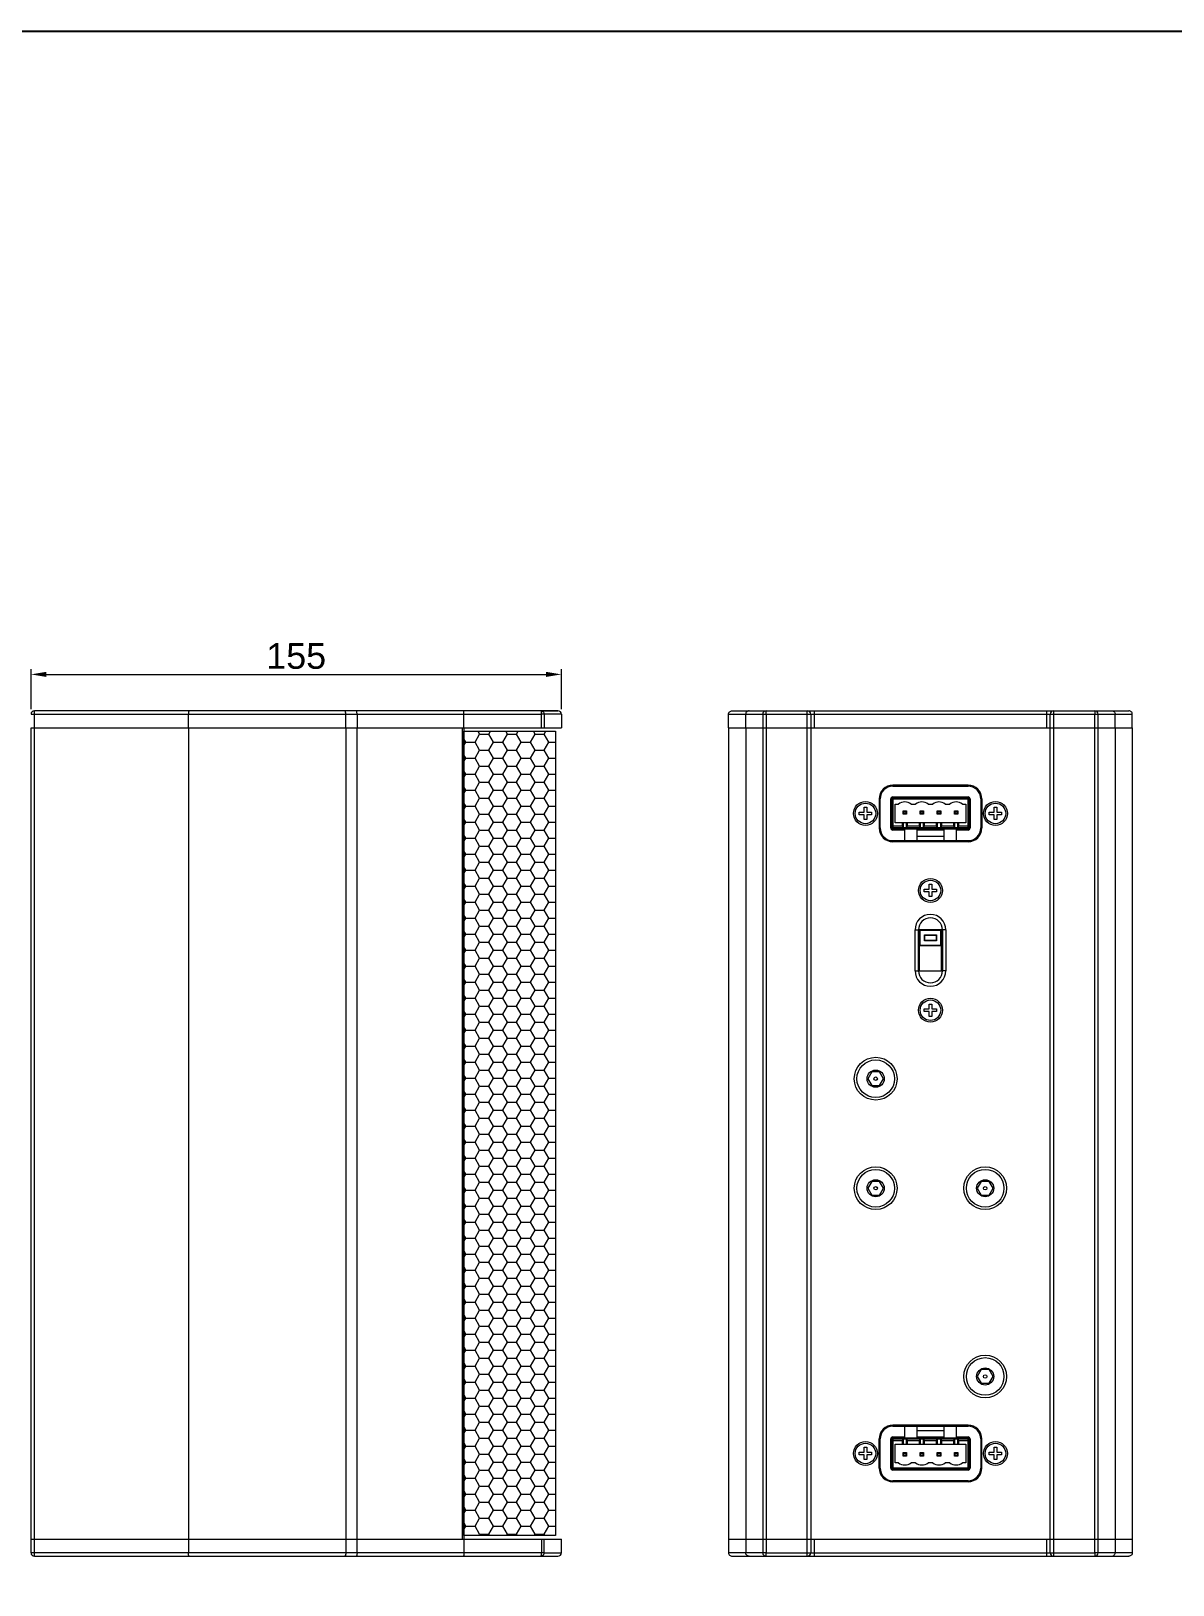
# Model space of a CAD drawing. Header units: millimetres. Extents: x 1177 to 2365, y 93 to 933.
# Drawn here: x 1448.2 to 1782, y 479.4 to 933.4 of the extents above; entities that cross this region are included whole.
import ezdxf

# ---------------------------------------------------------------- set-up
doc = ezdxf.new("R2010")
doc.units = ezdxf.units.MM
doc.header["$LTSCALE"] = 0.1
doc.layers.get('0').update_dxf_attribs({"lineweight": 13})
doc.layers.get('Defpoints').update_dxf_attribs({"lineweight": 9})
doc.layers.add('图框', color=7, linetype='Continuous')
doc.layers.add('标注', color=251, linetype='Continuous', lineweight=9)
doc.styles.get("Standard").update_dxf_attribs({"font": 'arial.ttf'})
doc.dimstyles.new('STANDARD 3', dxfattribs={"dimscale": 3, "dimtxt": 2.5, "dimasz": 1.5, "dimexe": 0.5, "dimexo": 0.5, "dimgap": 0.5, "dimtad": 1, "dimtoh": 1, "dimdec": 1, "dimzin": 9, "dimdsep": 46, "dimtxsty": 'Standard', "dimcen": 0, "dimclrd": 256, "dimclre": 256, "dimclrt": 256, "dimadec": 0, "dimazin": 0, "dimtp": 0.01, "dimtm": 0.01, "dimtfac": 1, "dimtdec": 1, "dimtofl": 0, "dimtmove": 0, "dimatfit": 3, "dimfxl": 1, "dimtolj": 1, "dimtzin": 4, "dimlwd": -1, "dimlwe": -1, "dimarcsym": 0})

# ---------------------------------------------------------------- blocks, each defined once
blk = doc.blocks.new('A4-H')
at = {"layer": '图框'}
blk.add_lwpolyline([(0, 210.02), (297, 210.02), (297, 0), (0, 0)], close=True, dxfattribs=at)
blk = doc.blocks.new('*D5')
at = {"layer": 'Defpoints', "color": 0, "transparency": 16777216}
for p in [(1603.24, 745.42), (1448.24, 733.79), (1603.24, 733.79)]:
    blk.add_point(p, dxfattribs=at)
at = {"layer": '标注', "transparency": 16777216}
for p, q in [((1448.24, 735.29), (1448.24, 746.92)), ((1452.74, 745.42), (1598.74, 745.42)), ((1603.24, 735.29), (1603.24, 746.92))]:
    blk.add_line(p, q, dxfattribs=at)
for points in [[(1452.74, 746.17), (1452.74, 744.67), (1448.24, 745.42)], [(1598.74, 746.17), (1598.74, 744.67), (1603.24, 745.42)]]:
    blk.add_solid(points, dxfattribs=at)
at = {"layer": '标注', "transparency": 16777216, "insert": (1525.74, 750.75), "char_height": 7.5, "attachment_point": 5}
blk.add_mtext('\\A1;155', dxfattribs=at)

msp = doc.modelspace()

# ---------------------------------------------------------------- hatches: boundary and pattern name
at = {"layer": '标注'}
h = msp.add_hatch(dxfattribs=at)
h.set_pattern_fill('HONEY', color=256, scale=0.85)
h.set_pattern_definition([(0, (1073.3418, 211.4528), (4.048125, 2.337186), [2.69875, -5.3975]), (120, (1073.3418, 211.4528), (-4.048125, 2.337186), [2.69875, -5.3975]), (60, (1073.3418, 211.4528), (9e-09, 4.674372), [-5.3975, 2.69875])])
h.paths.add_polyline_path([(1601.49, 728.79), (1601.49, 493.79), (1574.74, 493.79), (1574.74, 728.79)])

# ---------------------------------------------------------------- linework, layer by layer
for p, q in [((1448.24, 733.79), (1449.2, 733.79)), ((1449.2, 729.79), (1449.2, 733.79)), ((1449.2, 733.79), (1597.39, 733.79)), ((1602.24, 734.79), (1449.24, 734.79)), ((1494.24, 729.79), (1494.24, 733.79)), ((1540.24, 729.79), (1540.24, 733.79)), ((1543.52, 733.79), (1543.52, 729.79)), ((1574.74, 729.79), (1574.74, 733.79)), ((1597.2, 734.79), (1602.18, 734.79)), ((1597.39, 729.79), (1597.39, 733.79)), ((1598.18, 733.79), (1597.39, 733.79)), ((1598.18, 733.79), (1598.18, 729.79)), ((1603.24, 733.79), (1598.18, 733.79)), ((1603.24, 733.79), (1603.24, 729.79)), ((1652.12, 729.79), (1652.12, 733.79)), ((1652.12, 733.79), (1662.09, 733.79)), ((1653.14, 734.79), (1769.1, 734.79)), ((1657.12, 729.79), (1657.12, 733.79)), ((1662.09, 733.79), (1662.09, 492.79)), ((1662.09, 733.79), (1663.09, 733.79)), ((1663.09, 733.79), (1663.09, 734.79)), ((1663.09, 733.79), (1663.09, 492.79)), ((1663.09, 733.79), (1759.16, 733.79)), ((1675.12, 488.79), (1675.12, 734.79)), ((1676.12, 733.79), (1676.12, 488.79)), ((1677.12, 734.79), (1677.12, 733.79)), ((1677.12, 733.79), (1677.12, 729.79)), ((1745.12, 733.79), (1745.12, 734.79)), ((1745.12, 729.79), (1745.12, 733.79)), ((1746.12, 488.79), (1746.12, 733.79)), ((1747.12, 734.79), (1747.12, 733.79)), ((1747.12, 733.79), (1747.12, 487.79)), ((1759.16, 734.79), (1759.16, 733.79)), ((1759.16, 729.79), (1759.16, 733.79)), ((1759.16, 733.79), (1760.16, 733.79)), ((1760.16, 729.79), (1760.16, 733.79)), ((1760.16, 733.79), (1770.12, 733.79)), ((1765.12, 729.79), (1765.12, 733.79)), ((1770.12, 729.79), (1770.12, 733.79)), ((1448.24, 492.79), (1448.24, 729.79)), ((1448.24, 729.79), (1603.24, 729.79)), ((1449.2, 492.79), (1449.2, 729.79)), ((1494.24, 729.79), (1494.24, 492.79)), ((1540.24, 729.79), (1540.24, 492.79)), ((1543.52, 492.79), (1543.52, 729.79)), ((1574.29, 729.79), (1574.29, 492.79)), ((1574.74, 729.79), (1574.74, 492.79)), ((1652.12, 729.79), (1652.12, 492.79)), ((1652.12, 729.79), (1770.12, 729.79)), ((1657.12, 729.79), (1657.12, 492.79)), ((1759.16, 488.79), (1759.16, 729.79)), ((1760.16, 488.79), (1760.16, 729.79)), ((1765.12, 729.79), (1765.12, 492.79)), ((1770.12, 729.79), (1770.12, 492.79)), ((1722.12, 713.04), (1700.12, 713.04)), ((1700.32, 713.04), (1700.32, 712.74)), ((1703.21, 713.04), (1703.21, 712.74)), ((1719.04, 713.04), (1719.04, 712.74)), ((1721.92, 713.04), (1721.92, 712.74)), ((1696.12, 709.04), (1696.12, 700.54)), ((1696.42, 700.54), (1696.42, 709.04)), ((1699.52, 700.54), (1699.52, 709.04)), ((1699.82, 709.04), (1699.52, 709.04)), ((1699.82, 700.54), (1699.82, 709.04)), ((1700.12, 712.74), (1722.12, 712.74)), ((1700.12, 709.64), (1700.12, 709.34)), ((1700.12, 709.64), (1722.12, 709.64)), ((1700.12, 709.34), (1722.12, 709.34)), ((1700.12, 709.04), (1700.12, 700.54)), ((1700.12, 709.04), (1722.12, 709.04)), ((1722.12, 709.34), (1722.12, 709.64)), ((1722.12, 700.54), (1722.12, 709.04)), ((1722.42, 709.04), (1722.42, 700.54)), ((1722.72, 709.04), (1722.42, 709.04)), ((1722.72, 709.04), (1722.72, 700.54)), ((1725.82, 709.04), (1725.82, 700.54)), ((1726.12, 709.04), (1726.12, 700.54)), ((1690.32, 704.39), (1690.32, 705.19)), ((1690.32, 705.19), (1691.72, 705.19)), ((1691.72, 704.39), (1690.32, 704.39)), ((1691.72, 705.19), (1691.72, 706.59)), ((1691.72, 706.59), (1692.52, 706.59)), ((1691.72, 702.99), (1691.72, 704.39)), ((1692.52, 706.59), (1692.52, 705.19)), ((1692.52, 705.19), (1693.92, 705.19)), ((1692.52, 704.39), (1692.52, 702.99)), ((1693.92, 704.39), (1692.52, 704.39)), ((1693.92, 705.19), (1693.92, 704.39)), ((1700.82, 702.04), (1700.82, 707.54)), ((1700.82, 707.54), (1701.79, 707.54)), ((1703.12, 704.54), (1703.12, 705.54)), ((1703.32, 705.34), (1703.12, 705.54)), ((1703.12, 705.54), (1704.12, 705.54)), ((1703.32, 704.74), (1703.12, 704.54)), ((1704.12, 704.54), (1703.12, 704.54)), ((1703.32, 704.74), (1703.32, 705.34)), ((1703.32, 705.34), (1703.92, 705.34)), ((1703.92, 704.74), (1703.32, 704.74)), ((1703.92, 705.34), (1704.12, 705.54)), ((1703.92, 705.34), (1703.92, 704.74)), ((1703.92, 704.74), (1704.12, 704.54)), ((1704.12, 705.54), (1704.12, 704.54)), ((1705.46, 707.54), (1706.79, 707.54)), ((1708.12, 704.54), (1708.12, 705.54)), ((1708.32, 705.34), (1708.12, 705.54)), ((1708.12, 705.54), (1709.12, 705.54)), ((1708.32, 704.74), (1708.12, 704.54)), ((1709.12, 704.54), (1708.12, 704.54)), ((1708.32, 704.74), (1708.32, 705.34)), ((1708.32, 705.34), (1708.92, 705.34)), ((1708.92, 704.74), (1708.32, 704.74)), ((1708.92, 705.34), (1709.12, 705.54)), ((1708.92, 705.34), (1708.92, 704.74)), ((1708.92, 704.74), (1709.12, 704.54)), ((1709.12, 705.54), (1709.12, 704.54)), ((1710.46, 707.54), (1711.79, 707.54)), ((1713.12, 704.54), (1713.12, 705.54)), ((1713.32, 705.34), (1713.12, 705.54)), ((1713.12, 705.54), (1714.12, 705.54)), ((1713.32, 704.74), (1713.12, 704.54)), ((1714.12, 704.54), (1713.12, 704.54)), ((1713.32, 704.74), (1713.32, 705.34)), ((1713.32, 705.34), (1713.92, 705.34)), ((1713.92, 704.74), (1713.32, 704.74)), ((1713.92, 705.34), (1714.12, 705.54)), ((1713.92, 705.34), (1713.92, 704.74)), ((1713.92, 704.74), (1714.12, 704.54)), ((1714.12, 705.54), (1714.12, 704.54)), ((1715.46, 707.54), (1716.79, 707.54)), ((1718.12, 704.54), (1718.12, 705.54)), ((1718.32, 705.34), (1718.12, 705.54)), ((1718.12, 705.54), (1719.12, 705.54)), ((1718.32, 704.74), (1718.12, 704.54)), ((1719.12, 704.54), (1718.12, 704.54)), ((1718.32, 704.74), (1718.32, 705.34)), ((1718.32, 705.34), (1718.92, 705.34)), ((1718.92, 704.74), (1718.32, 704.74)), ((1718.92, 705.34), (1719.12, 705.54)), ((1718.92, 705.34), (1718.92, 704.74)), ((1718.92, 704.74), (1719.12, 704.54)), ((1719.12, 705.54), (1719.12, 704.54)), ((1720.46, 707.54), (1721.42, 707.54)), ((1721.42, 707.54), (1721.42, 702.04)), ((1728.32, 704.39), (1728.32, 705.19)), ((1728.32, 705.19), (1729.72, 705.19)), ((1729.72, 704.39), (1728.32, 704.39)), ((1729.72, 705.19), (1729.72, 706.59)), ((1729.72, 706.59), (1730.52, 706.59)), ((1729.72, 702.99), (1729.72, 704.39)), ((1730.52, 706.59), (1730.52, 705.19)), ((1730.52, 705.19), (1731.92, 705.19)), ((1730.52, 704.39), (1730.52, 702.99)), ((1731.92, 704.39), (1730.52, 704.39)), ((1731.92, 705.19), (1731.92, 704.39)), ((1692.52, 702.99), (1691.72, 702.99)), ((1699.52, 700.54), (1699.82, 700.54)), ((1702.82, 701.04), (1700.12, 701.04)), ((1722.12, 700.54), (1700.12, 700.54)), ((1700.12, 700.24), (1700.12, 699.94)), ((1722.12, 700.24), (1700.12, 700.24)), ((1703.62, 699.94), (1700.12, 699.94)), ((1721.42, 702.04), (1700.82, 702.04)), ((1702.82, 702.04), (1702.82, 701.04)), ((1702.82, 701.04), (1703.12, 700.54)), ((1703.12, 702.04), (1703.12, 700.54)), ((1703.62, 696.84), (1703.62, 700.24)), ((1704.12, 700.54), (1704.12, 702.04)), ((1704.12, 700.54), (1704.42, 701.04)), ((1704.42, 701.04), (1704.42, 702.04)), ((1707.82, 701.04), (1704.42, 701.04)), ((1707.12, 700.24), (1707.12, 696.84)), ((1715.12, 699.94), (1707.12, 699.94)), ((1707.82, 702.04), (1707.82, 701.04)), ((1707.82, 701.04), (1708.12, 700.54)), ((1708.12, 702.04), (1708.12, 700.54)), ((1709.12, 700.54), (1709.12, 702.04)), ((1709.12, 700.54), (1709.42, 701.04)), ((1709.42, 701.04), (1709.42, 702.04)), ((1712.82, 701.04), (1709.42, 701.04)), ((1712.82, 702.04), (1712.82, 701.04)), ((1712.82, 701.04), (1713.12, 700.54)), ((1713.12, 702.04), (1713.12, 700.54)), ((1714.12, 700.54), (1714.12, 702.04)), ((1714.12, 700.54), (1714.42, 701.04)), ((1714.42, 701.04), (1714.42, 702.04)), ((1717.82, 701.04), (1714.42, 701.04)), ((1715.12, 696.84), (1715.12, 700.24)), ((1717.82, 702.04), (1717.82, 701.04)), ((1717.82, 701.04), (1718.12, 700.54)), ((1718.12, 702.04), (1718.12, 700.54)), ((1718.62, 700.24), (1718.62, 696.84)), ((1722.12, 699.94), (1718.62, 699.94)), ((1719.12, 700.54), (1719.12, 702.04)), ((1719.12, 700.54), (1719.42, 701.04)), ((1719.42, 701.04), (1719.42, 702.04)), ((1722.12, 701.04), (1719.42, 701.04)), ((1722.12, 699.94), (1722.12, 700.24)), ((1722.42, 700.54), (1722.72, 700.54)), ((1730.52, 702.99), (1729.72, 702.99)), ((1700.12, 696.84), (1722.12, 696.84)), ((1722.12, 696.54), (1700.12, 696.54)), ((1700.32, 696.54), (1700.32, 696.84)), ((1703.21, 696.54), (1703.21, 696.84)), ((1707.12, 698.14), (1715.12, 698.14)), ((1719.04, 696.54), (1719.04, 696.84)), ((1721.92, 696.54), (1721.92, 696.84)), ((1709.32, 681.89), (1709.32, 682.69)), ((1709.32, 682.69), (1710.72, 682.69)), ((1710.72, 681.89), (1709.32, 681.89)), ((1710.72, 682.69), (1710.72, 684.09)), ((1710.72, 684.09), (1711.52, 684.09)), ((1710.72, 680.49), (1710.72, 681.89)), ((1711.52, 684.09), (1711.52, 682.69)), ((1711.52, 682.69), (1712.92, 682.69)), ((1711.52, 681.89), (1711.52, 680.49)), ((1712.92, 681.89), (1711.52, 681.89)), ((1712.92, 682.69), (1712.92, 681.89)), ((1711.52, 680.49), (1710.72, 680.49)), ((1706.62, 658.79), (1706.62, 670.79)), ((1706.62, 670.79), (1707.62, 670.79)), ((1707.62, 658.79), (1707.62, 670.79)), ((1707.87, 670.79), (1707.87, 658.79)), ((1714.37, 670.79), (1707.87, 670.79)), ((1707.97, 670.49), (1707.97, 666.39)), ((1708.07, 670.49), (1707.97, 670.49)), ((1708.07, 670.49), (1708.07, 666.39)), ((1708.17, 670.59), (1708.17, 670.69)), ((1714.07, 670.69), (1708.17, 670.69)), ((1714.07, 670.59), (1708.17, 670.59)), ((1709.37, 667.59), (1709.37, 669.29)), ((1709.37, 669.29), (1712.87, 669.29)), ((1709.47, 669.19), (1709.37, 669.29)), ((1709.47, 667.69), (1709.37, 667.59)), ((1712.87, 667.59), (1709.37, 667.59)), ((1709.47, 667.69), (1709.47, 669.19)), ((1709.47, 669.19), (1712.77, 669.19)), ((1712.77, 667.69), (1709.47, 667.69)), ((1712.77, 669.19), (1712.87, 669.29)), ((1712.77, 669.19), (1712.77, 667.69)), ((1712.77, 667.69), (1712.87, 667.59)), ((1712.87, 669.29), (1712.87, 667.59)), ((1714.07, 670.59), (1714.07, 670.69)), ((1714.17, 666.39), (1714.17, 670.49)), ((1714.17, 670.49), (1714.27, 670.49)), ((1714.27, 666.39), (1714.27, 670.49)), ((1714.37, 658.79), (1714.37, 670.79)), ((1714.62, 670.79), (1714.62, 658.79)), ((1715.62, 670.79), (1714.62, 670.79)), ((1715.62, 670.79), (1715.62, 658.79)), ((1708.07, 666.39), (1707.97, 666.39)), ((1708.17, 666.29), (1708.17, 666.19)), ((1708.17, 666.29), (1714.07, 666.29)), ((1708.17, 666.19), (1714.07, 666.19)), ((1714.07, 666.29), (1714.07, 666.19)), ((1714.17, 666.39), (1714.27, 666.39)), ((1706.62, 658.79), (1707.62, 658.79)), ((1707.87, 658.79), (1714.37, 658.79)), ((1715.62, 658.79), (1714.62, 658.79)), ((1709.32, 646.89), (1709.32, 647.69)), ((1709.32, 647.69), (1710.72, 647.69)), ((1710.72, 646.89), (1709.32, 646.89)), ((1710.72, 647.69), (1710.72, 649.09)), ((1710.72, 649.09), (1711.52, 649.09)), ((1710.72, 645.49), (1710.72, 646.89)), ((1711.52, 645.49), (1710.72, 645.49)), ((1711.52, 649.09), (1711.52, 647.69)), ((1711.52, 647.69), (1712.92, 647.69)), ((1711.52, 646.89), (1711.52, 645.49)), ((1712.92, 646.89), (1711.52, 646.89)), ((1712.92, 647.69), (1712.92, 646.89)), ((1693.97, 629.29), (1692.81, 627.29)), ((1692.81, 627.29), (1693.97, 625.29)), ((1696.28, 629.29), (1693.97, 629.29)), ((1697.43, 627.29), (1696.28, 629.29)), ((1696.28, 625.29), (1697.43, 627.29)), ((1693.97, 625.29), (1696.28, 625.29)), ((1693.97, 597.29), (1692.81, 595.29)), ((1692.81, 595.29), (1693.97, 593.29)), ((1696.28, 597.29), (1693.97, 597.29)), ((1697.43, 595.29), (1696.28, 597.29)), ((1696.28, 593.29), (1697.43, 595.29)), ((1725.97, 597.29), (1724.81, 595.29)), ((1724.81, 595.29), (1725.97, 593.29)), ((1728.28, 597.29), (1725.97, 597.29)), ((1729.43, 595.29), (1728.28, 597.29)), ((1728.28, 593.29), (1729.43, 595.29)), ((1693.97, 593.29), (1696.28, 593.29)), ((1725.97, 593.29), (1728.28, 593.29)), ((1725.97, 542.29), (1724.81, 540.29)), ((1724.81, 540.29), (1725.97, 538.29)), ((1728.28, 542.29), (1725.97, 542.29)), ((1729.43, 540.29), (1728.28, 542.29)), ((1728.28, 538.29), (1729.43, 540.29)), ((1725.97, 538.29), (1728.28, 538.29)), ((1722.12, 526.04), (1700.12, 526.04)), ((1700.12, 525.74), (1722.12, 525.74)), ((1700.12, 522.64), (1703.62, 522.64)), ((1700.12, 522.64), (1700.12, 522.34)), ((1700.12, 522.34), (1722.12, 522.34)), ((1700.32, 526.04), (1700.32, 525.74)), ((1703.21, 526.04), (1703.21, 525.74)), ((1703.62, 522.34), (1703.62, 525.74)), ((1707.12, 525.74), (1707.12, 522.34)), ((1715.12, 524.44), (1707.12, 524.44)), ((1707.12, 522.64), (1715.12, 522.64)), ((1715.12, 522.34), (1715.12, 525.74)), ((1718.62, 525.74), (1718.62, 522.34)), ((1718.62, 522.64), (1722.12, 522.64)), ((1719.04, 526.04), (1719.04, 525.74)), ((1721.92, 526.04), (1721.92, 525.74)), ((1722.12, 522.34), (1722.12, 522.64)), ((1690.32, 518.19), (1691.72, 518.19)), ((1690.32, 517.39), (1690.32, 518.19)), ((1691.72, 519.59), (1692.52, 519.59)), ((1691.72, 518.19), (1691.72, 519.59)), ((1692.52, 519.59), (1692.52, 518.19)), ((1692.52, 518.19), (1693.92, 518.19)), ((1693.92, 518.19), (1693.92, 517.39)), ((1696.12, 513.54), (1696.12, 522.04)), ((1696.42, 513.54), (1696.42, 522.04)), ((1699.82, 522.04), (1699.52, 522.04)), ((1699.52, 513.54), (1699.52, 522.04)), ((1699.82, 513.54), (1699.82, 522.04)), ((1700.12, 522.04), (1722.12, 522.04)), ((1700.12, 522.04), (1700.12, 521.54)), ((1700.12, 521.54), (1702.82, 521.54)), ((1700.12, 521.54), (1700.12, 513.54)), ((1700.82, 520.54), (1721.42, 520.54)), ((1700.82, 515.04), (1700.82, 520.54)), ((1703.12, 522.04), (1702.82, 521.54)), ((1702.82, 521.54), (1702.82, 520.54)), ((1703.12, 522.04), (1703.12, 520.54)), ((1703.12, 518.04), (1704.12, 518.04)), ((1703.32, 517.84), (1703.12, 518.04)), ((1703.12, 517.04), (1703.12, 518.04)), ((1703.32, 517.84), (1703.92, 517.84)), ((1703.32, 517.24), (1703.32, 517.84)), ((1703.92, 517.84), (1704.12, 518.04)), ((1703.92, 517.84), (1703.92, 517.24)), ((1704.42, 521.54), (1704.12, 522.04)), ((1704.12, 520.54), (1704.12, 522.04)), ((1704.12, 518.04), (1704.12, 517.04)), ((1704.42, 521.54), (1707.82, 521.54)), ((1704.42, 520.54), (1704.42, 521.54)), ((1708.12, 522.04), (1707.82, 521.54)), ((1707.82, 521.54), (1707.82, 520.54)), ((1708.12, 522.04), (1708.12, 520.54)), ((1708.12, 518.04), (1709.12, 518.04)), ((1708.32, 517.84), (1708.12, 518.04)), ((1708.12, 517.04), (1708.12, 518.04)), ((1708.32, 517.84), (1708.92, 517.84)), ((1708.32, 517.24), (1708.32, 517.84)), ((1708.92, 517.84), (1709.12, 518.04)), ((1708.92, 517.84), (1708.92, 517.24)), ((1709.42, 521.54), (1709.12, 522.04)), ((1709.12, 520.54), (1709.12, 522.04)), ((1709.12, 518.04), (1709.12, 517.04)), ((1709.42, 521.54), (1712.82, 521.54)), ((1709.42, 520.54), (1709.42, 521.54)), ((1713.12, 522.04), (1712.82, 521.54)), ((1712.82, 521.54), (1712.82, 520.54)), ((1713.12, 522.04), (1713.12, 520.54)), ((1713.12, 518.04), (1714.12, 518.04)), ((1713.32, 517.84), (1713.12, 518.04)), ((1713.12, 517.04), (1713.12, 518.04)), ((1713.32, 517.84), (1713.92, 517.84)), ((1713.32, 517.24), (1713.32, 517.84)), ((1713.92, 517.84), (1714.12, 518.04)), ((1713.92, 517.84), (1713.92, 517.24)), ((1714.42, 521.54), (1714.12, 522.04)), ((1714.12, 520.54), (1714.12, 522.04)), ((1714.12, 518.04), (1714.12, 517.04)), ((1714.42, 521.54), (1717.82, 521.54)), ((1714.42, 520.54), (1714.42, 521.54)), ((1718.12, 522.04), (1717.82, 521.54)), ((1717.82, 521.54), (1717.82, 520.54)), ((1718.12, 522.04), (1718.12, 520.54)), ((1718.12, 518.04), (1719.12, 518.04)), ((1718.32, 517.84), (1718.12, 518.04)), ((1718.12, 517.04), (1718.12, 518.04)), ((1718.32, 517.84), (1718.92, 517.84)), ((1718.32, 517.24), (1718.32, 517.84)), ((1718.92, 517.84), (1719.12, 518.04)), ((1718.92, 517.84), (1718.92, 517.24)), ((1719.42, 521.54), (1719.12, 522.04)), ((1719.12, 520.54), (1719.12, 522.04)), ((1719.12, 518.04), (1719.12, 517.04)), ((1719.42, 521.54), (1722.12, 521.54)), ((1719.42, 520.54), (1719.42, 521.54)), ((1721.42, 520.54), (1721.42, 515.04)), ((1722.12, 521.54), (1722.12, 522.04)), ((1722.12, 513.54), (1722.12, 521.54)), ((1722.72, 522.04), (1722.42, 522.04)), ((1722.42, 522.04), (1722.42, 513.54)), ((1722.72, 522.04), (1722.72, 513.54)), ((1725.82, 522.04), (1725.82, 513.54)), ((1726.12, 513.54), (1726.12, 522.04)), ((1728.32, 518.19), (1729.72, 518.19)), ((1728.32, 517.39), (1728.32, 518.19)), ((1729.72, 519.59), (1730.52, 519.59)), ((1729.72, 518.19), (1729.72, 519.59)), ((1730.52, 519.59), (1730.52, 518.19)), ((1730.52, 518.19), (1731.92, 518.19)), ((1731.92, 518.19), (1731.92, 517.39)), ((1691.72, 517.39), (1690.32, 517.39)), ((1691.72, 515.99), (1691.72, 517.39)), ((1692.52, 515.99), (1691.72, 515.99)), ((1693.92, 517.39), (1692.52, 517.39)), ((1692.52, 517.39), (1692.52, 515.99)), ((1699.52, 513.54), (1699.82, 513.54)), ((1722.12, 513.54), (1700.12, 513.54)), ((1722.12, 513.24), (1700.12, 513.24)), ((1700.12, 513.24), (1700.12, 512.94)), ((1701.79, 515.04), (1700.82, 515.04)), ((1703.32, 517.24), (1703.12, 517.04)), ((1704.12, 517.04), (1703.12, 517.04)), ((1703.92, 517.24), (1703.32, 517.24)), ((1703.92, 517.24), (1704.12, 517.04)), ((1706.79, 515.04), (1705.46, 515.04)), ((1708.32, 517.24), (1708.12, 517.04)), ((1709.12, 517.04), (1708.12, 517.04)), ((1708.92, 517.24), (1708.32, 517.24)), ((1708.92, 517.24), (1709.12, 517.04)), ((1711.79, 515.04), (1710.46, 515.04)), ((1713.32, 517.24), (1713.12, 517.04)), ((1714.12, 517.04), (1713.12, 517.04)), ((1713.92, 517.24), (1713.32, 517.24)), ((1713.92, 517.24), (1714.12, 517.04)), ((1716.79, 515.04), (1715.46, 515.04)), ((1718.32, 517.24), (1718.12, 517.04)), ((1719.12, 517.04), (1718.12, 517.04)), ((1718.92, 517.24), (1718.32, 517.24)), ((1718.92, 517.24), (1719.12, 517.04)), ((1721.42, 515.04), (1720.46, 515.04)), ((1722.12, 512.94), (1722.12, 513.24)), ((1722.42, 513.54), (1722.72, 513.54)), ((1729.72, 517.39), (1728.32, 517.39)), ((1729.72, 515.99), (1729.72, 517.39)), ((1730.52, 515.99), (1729.72, 515.99)), ((1731.92, 517.39), (1730.52, 517.39)), ((1730.52, 517.39), (1730.52, 515.99)), ((1722.12, 512.94), (1700.12, 512.94)), ((1722.12, 509.84), (1700.12, 509.84)), ((1722.12, 509.54), (1700.12, 509.54)), ((1700.32, 509.54), (1700.32, 509.84)), ((1703.21, 509.54), (1703.21, 509.84)), ((1719.04, 509.54), (1719.04, 509.84)), ((1721.92, 509.54), (1721.92, 509.84)), ((1448.24, 492.79), (1603.24, 492.79)), ((1448.24, 488.79), (1448.24, 492.79)), ((1449.2, 488.79), (1449.2, 492.79)), ((1494.24, 492.79), (1494.24, 488.79)), ((1540.24, 492.79), (1540.24, 488.79)), ((1543.52, 488.79), (1543.52, 492.79)), ((1574.74, 493.79), (1574.74, 493.79)), ((1574.74, 492.79), (1574.74, 488.79)), ((1597.39, 492.79), (1597.39, 488.79)), ((1598.18, 488.79), (1598.18, 492.79)), ((1603.24, 488.79), (1603.24, 492.79)), ((1652.12, 492.79), (1770.12, 492.79)), ((1652.12, 492.79), (1652.12, 488.79)), ((1657.12, 492.79), (1657.12, 488.79)), ((1662.09, 492.79), (1662.09, 488.79)), ((1663.09, 492.79), (1663.09, 488.79)), ((1677.12, 492.79), (1677.12, 488.79)), ((1745.12, 488.79), (1745.12, 492.79)), ((1765.12, 492.79), (1765.12, 488.79)), ((1770.12, 492.79), (1770.12, 488.79)), ((1449.2, 488.79), (1448.24, 488.79)), ((1598.18, 488.79), (1449.2, 488.79)), ((1449.24, 487.79), (1602.24, 487.79)), ((1598.18, 488.79), (1603.24, 488.79)), ((1662.09, 488.79), (1652.12, 488.79)), ((1653.14, 487.79), (1769.1, 487.79)), ((1663.09, 488.79), (1662.09, 488.79)), ((1663.09, 488.79), (1745.12, 488.79)), ((1663.09, 487.79), (1663.09, 488.79)), ((1675.12, 487.79), (1675.12, 488.79)), ((1677.12, 488.79), (1677.12, 487.79)), ((1745.12, 488.79), (1759.16, 488.79)), ((1745.12, 487.79), (1745.12, 488.79)), ((1760.16, 488.79), (1759.16, 488.79)), ((1759.16, 488.79), (1759.16, 487.79)), ((1770.12, 488.79), (1760.16, 488.79))]:
    msp.add_line(p, q)
for centre, radius in [((1692.12, 704.79), 3.5), ((1730.12, 704.79), 3.5), ((1692.12, 704.79), 3), ((1730.12, 704.79), 3), ((1711.12, 682.29), 3.5), ((1711.12, 682.29), 3), ((1711.12, 647.29), 3.5), ((1711.12, 647.29), 3), ((1695.12, 627.29), 6.25), ((1695.12, 627.29), 5.5), ((1695.12, 627.29), 2.5), ((1695.12, 627.29), 0.5), ((1695.12, 595.29), 6.25), ((1695.12, 595.29), 5.5), ((1727.12, 595.29), 6.25), ((1727.12, 595.29), 5.5), ((1695.12, 595.29), 2.5), ((1695.12, 595.29), 0.5), ((1727.12, 595.29), 2.5), ((1727.12, 595.29), 0.5), ((1727.12, 540.29), 6.25), ((1727.12, 540.29), 5.5), ((1727.12, 540.29), 2.5), ((1727.12, 540.29), 0.5), ((1692.12, 517.79), 3.5), ((1692.12, 517.79), 3), ((1730.12, 517.79), 3.5), ((1730.12, 517.79), 3)]:
    msp.add_circle(centre, radius)
for centre, radius, start, end in [((1449.24, 733.79), 1, 90, 180), ((1602.24, 733.79), 1, 0, 90.0288), ((1663.09, 733.79), 1, 90.0232, 180.0216), ((1675.12, 733.79), 1, 0, 90), ((1747.12, 733.79), 1, 90, 180), ((1759.16, 733.79), 1, 359.9784, 89.9767), ((1700.12, 709.04), 4, 90, 180), ((1722.12, 709.04), 4, 0, 90), ((1700.12, 709.04), 3.7, 90, 180), ((1700.12, 709.04), 0.6, 90, 180), ((1700.12, 709.04), 0.3, 90, 180), ((1722.12, 709.04), 3.7, 0, 90), ((1722.12, 709.04), 0.6, 0, 90), ((1722.12, 709.04), 0.3, 0, 90), ((1703.62, 705.04), 3.1, 53.7507, 126.2493), ((1708.62, 705.04), 3.1, 53.7507, 126.2493), ((1713.62, 705.04), 3.1, 53.7507, 126.2493), ((1718.62, 705.04), 3.1, 53.7507, 126.2493), ((1700.12, 700.54), 4, 180, 270), ((1700.12, 700.54), 3.7, 180, 270), ((1700.12, 700.54), 0.6, 180, 270), ((1700.12, 700.54), 0.3, 180, 270), ((1722.12, 700.54), 4, 270, 0), ((1722.12, 700.54), 3.7, 270, 0), ((1722.12, 700.54), 0.6, 270, 360), ((1722.12, 700.54), 0.3, 270, 0), ((1711.12, 670.79), 4.5, 0, 180), ((1711.12, 670.79), 3.5, 0, 180), ((1708.17, 670.49), 0.2, 90, 180), ((1708.17, 670.49), 0.1, 90, 180), ((1714.07, 670.49), 0.2, 0, 90), ((1714.07, 670.49), 0.1, 0, 90), ((1708.17, 666.39), 0.2, 180, 270), ((1708.17, 666.39), 0.1, 180, 270), ((1714.07, 666.39), 0.2, 270, 0), ((1714.07, 666.39), 0.1, 270, 0), ((1711.12, 658.79), 4.5, 180, 0), ((1711.12, 658.79), 3.5, 180, 0), ((1700.12, 522.04), 4, 90, 180), ((1700.12, 522.04), 3.7, 90, 180), ((1700.12, 522.04), 0.6, 90, 180), ((1700.12, 522.04), 0.3, 90, 180), ((1722.12, 522.04), 4, 0, 90), ((1722.12, 522.04), 3.7, 0, 90), ((1722.12, 522.04), 0.6, 0, 90), ((1722.12, 522.04), 0.3, 0, 90), ((1700.12, 513.54), 4, 180, 270), ((1700.12, 513.54), 3.7, 180, 270), ((1700.12, 513.54), 0.6, 180, 270), ((1700.12, 513.54), 0.3, 180, 270), ((1703.62, 517.54), 3.1, 233.7507, 306.2493), ((1708.62, 517.54), 3.1, 233.7507, 306.2493), ((1713.62, 517.54), 3.1, 233.7507, 306.2493), ((1718.62, 517.54), 3.1, 233.7507, 306.2493), ((1722.12, 513.54), 4, 270, 360), ((1722.12, 513.54), 3.7, 270, 0), ((1722.12, 513.54), 0.6, 270, 0), ((1722.12, 513.54), 0.3, 270, 0), ((1449.24, 488.79), 1, 180, 270), ((1449.24, 488.79), 1, 180, 270), ((1602.24, 488.79), 1, 269.9712, 0), ((1663.09, 488.79), 1, 179.9784, 269.9767), ((1675.12, 488.79), 1, 270, 0), ((1747.12, 488.79), 1, 180, 270), ((1759.16, 488.79), 1, 270.0232, 0.0216)]:
    msp.add_arc(centre, radius, start, end)
for points, knots in [([(1449.2, 733.79), (1449.2, 733.85), (1449.2, 733.97), (1449.21, 734.15), (1449.21, 734.33), (1449.21, 734.48), (1449.22, 734.6), (1449.22, 734.67), (1449.23, 734.71), (1449.23, 734.74), (1449.23, 734.77), (1449.24, 734.78), (1449.24, 734.79), (1449.24, 734.79)], [0, 0, 0, 0, 0.181674, 0.36717, 0.545807, 0.705429, 0.83481, 0.886195, 0.927923, 0.959609, 0.981665, 0.994759, 1, 1, 1, 1]), ([(1494.42, 734.79), (1494.41, 734.79), (1494.37, 734.76), (1494.34, 734.7), (1494.31, 734.61), (1494.29, 734.49), (1494.27, 734.34), (1494.25, 734.1), (1494.24, 733.91), (1494.24, 733.79)], [0, 0, 0, 0, 0.038106, 0.101565, 0.195298, 0.317576, 0.464782, 0.631846, 1, 1, 1, 1]), ([(1540.24, 733.79), (1540.24, 733.92), (1540.23, 734.11), (1540.18, 734.35), (1540.13, 734.5), (1540.08, 734.62), (1540.02, 734.73), (1539.94, 734.79), (1539.89, 734.79)], [0, 0, 0, 0, 0.355958, 0.515971, 0.656815, 0.775534, 0.870916, 1, 1, 1, 1]), ([(1543.52, 733.79), (1543.52, 733.91), (1543.51, 734.09), (1543.49, 734.33), (1543.46, 734.48), (1543.43, 734.61), (1543.4, 734.71), (1543.36, 734.77), (1543.33, 734.79), (1543.31, 734.79)], [0, 0, 0, 0, 0.350848, 0.522333, 0.676718, 0.80393, 0.899108, 0.961379, 1, 1, 1, 1]), ([(1574.74, 733.79), (1574.74, 733.91), (1574.74, 734.09), (1574.72, 734.33), (1574.71, 734.48), (1574.7, 734.61), (1574.68, 734.71), (1574.66, 734.76), (1574.64, 734.79), (1574.63, 734.79)], [0, 0, 0, 0, 0.362226, 0.538662, 0.696616, 0.825191, 0.918695, 0.974754, 1, 1, 1, 1]), ([(1597.2, 734.79), (1597.21, 734.79), (1597.25, 734.76), (1597.28, 734.7), (1597.31, 734.61), (1597.34, 734.49), (1597.36, 734.34), (1597.38, 734.1), (1597.39, 733.91), (1597.39, 733.79)], [0, 0, 0, 0, 0.040255, 0.104673, 0.198676, 0.320768, 0.467447, 0.633744, 1, 1, 1, 1]), ([(1597.2, 734.79), (1597.33, 734.79), (1597.58, 734.73), (1597.91, 734.51), (1598.13, 734.18), (1598.18, 733.92), (1598.18, 733.79)], [0, 0, 0, 0, 0.24747, 0.496427, 0.74748, 1, 1, 1, 1]), ([(1652.12, 733.79), (1652.12, 733.92), (1652.18, 734.19), (1652.42, 734.52), (1652.75, 734.74), (1653.01, 734.79), (1653.14, 734.79)], [0, 0, 0, 0, 0.256096, 0.507895, 0.754946, 1, 1, 1, 1]), ([(1658.11, 734.79), (1657.98, 734.79), (1657.72, 734.73), (1657.39, 734.51), (1657.17, 734.18), (1657.12, 733.92), (1657.12, 733.79)], [0, 0, 0, 0, 0.248118, 0.497369, 0.748162, 1, 1, 1, 1]), ([(1764.14, 734.79), (1764.27, 734.79), (1764.53, 734.73), (1764.85, 734.51), (1765.07, 734.18), (1765.12, 733.92), (1765.12, 733.79)], [0, 0, 0, 0, 0.248117, 0.497368, 0.748162, 1, 1, 1, 1]), ([(1770.12, 733.79), (1770.12, 733.92), (1770.07, 734.19), (1769.83, 734.52), (1769.49, 734.74), (1769.23, 734.79), (1769.1, 734.79)], [0, 0, 0, 0, 0.256115, 0.507904, 0.755016, 1, 1, 1, 1]), ([(1449.24, 487.79), (1449.24, 487.79), (1449.24, 487.79), (1449.23, 487.81), (1449.23, 487.83), (1449.23, 487.86), (1449.22, 487.9), (1449.22, 487.98), (1449.21, 488.09), (1449.21, 488.25), (1449.21, 488.42), (1449.21, 488.6), (1449.2, 488.73), (1449.2, 488.79)], [0, 0, 0, 0, 0.00524, 0.018333, 0.040389, 0.072075, 0.113804, 0.165188, 0.29457, 0.454192, 0.63283, 0.818326, 1, 1, 1, 1]), ([(1494.42, 487.79), (1494.41, 487.79), (1494.38, 487.8), (1494.37, 487.83), (1494.34, 487.88), (1494.32, 487.96), (1494.29, 488.09), (1494.27, 488.24), (1494.25, 488.47), (1494.24, 488.66), (1494.24, 488.79)], [0, 0, 0, 0, 0.038159, 0.066267, 0.101746, 0.195446, 0.3177, 0.464878, 0.63191, 1, 1, 1, 1]), ([(1540.24, 488.79), (1540.24, 488.65), (1540.23, 488.46), (1540.18, 488.22), (1540.14, 488.07), (1540.08, 487.95), (1540.02, 487.85), (1539.94, 487.79), (1539.89, 487.79)], [0, 0, 0, 0, 0.356027, 0.516038, 0.656907, 0.775714, 0.871184, 1, 1, 1, 1]), ([(1543.52, 488.79), (1543.52, 488.66), (1543.51, 488.48), (1543.49, 488.25), (1543.46, 488.09), (1543.43, 487.96), (1543.4, 487.87), (1543.36, 487.81), (1543.33, 487.79), (1543.31, 487.79)], [0, 0, 0, 0, 0.350845, 0.522329, 0.676713, 0.803926, 0.899103, 0.961376, 1, 1, 1, 1]), ([(1574.74, 488.79), (1574.74, 488.66), (1574.74, 488.48), (1574.73, 488.25), (1574.71, 488.09), (1574.7, 487.96), (1574.68, 487.87), (1574.66, 487.81), (1574.64, 487.79), (1574.63, 487.79)], [0, 0, 0, 0, 0.362215, 0.538647, 0.696599, 0.825175, 0.918683, 0.974748, 1, 1, 1, 1]), ([(1597.39, 488.79), (1597.39, 488.66), (1597.38, 488.48), (1597.36, 488.25), (1597.34, 488.09), (1597.31, 487.96), (1597.28, 487.87), (1597.24, 487.81), (1597.21, 487.79), (1597.2, 487.79)], [0, 0, 0, 0, 0.352237, 0.524319, 0.679123, 0.806471, 0.901399, 0.96287, 1, 1, 1, 1]), ([(1598.18, 488.79), (1598.18, 488.66), (1598.13, 488.4), (1597.91, 488.06), (1597.58, 487.84), (1597.33, 487.79), (1597.2, 487.79)], [0, 0, 0, 0, 0.252514, 0.503561, 0.752513, 1, 1, 1, 1]), ([(1652.12, 488.79), (1652.12, 488.65), (1652.18, 488.38), (1652.42, 488.05), (1652.75, 487.84), (1653.01, 487.79), (1653.14, 487.79)], [0, 0, 0, 0, 0.256115, 0.507904, 0.755016, 1, 1, 1, 1]), ([(1658.11, 487.79), (1657.98, 487.79), (1657.72, 487.84), (1657.39, 488.06), (1657.17, 488.39), (1657.12, 488.66), (1657.12, 488.79)], [0, 0, 0, 0, 0.248117, 0.497368, 0.748162, 1, 1, 1, 1]), ([(1764.14, 487.79), (1764.27, 487.79), (1764.53, 487.84), (1764.85, 488.06), (1765.07, 488.39), (1765.12, 488.66), (1765.12, 488.79)], [0, 0, 0, 0, 0.248118, 0.497369, 0.748162, 1, 1, 1, 1]), ([(1770.12, 488.79), (1770.12, 488.65), (1770.07, 488.38), (1769.83, 488.05), (1769.49, 487.84), (1769.23, 487.79), (1769.1, 487.79)], [0, 0, 0, 0, 0.256096, 0.507895, 0.754946, 1, 1, 1, 1])]:
    msp.add_open_spline(points, degree=3, knots=knots)
for p, q in [((1574.74, 728.79), (1601.49, 728.79)), ((1574.74, 493.79), (1574.74, 728.79)), ((1601.49, 728.79), (1601.49, 493.79)), ((1601.49, 493.79), (1574.74, 493.79))]:
    msp.add_line(p, q, dxfattribs=at)

# ---------------------------------------------------------------- block references
at = {"layer": '图框', "xscale": 3.9993651, "yscale": 3.9993651, "zscale": 3.9993651}
msp.add_blockref('A4-H', (1177.46, 93.43), dxfattribs=at)

# ---------------------------------------------------------------- dimensions: what is measured, and where the dimension line sits
at = {"layer": '标注'}
dim = msp.add_linear_dim(base=(1603.24, 745.42), p1=(1448.24, 733.79), p2=(1603.24, 733.79), dimstyle='STANDARD 3', dxfattribs=at)
dim.commit()
dim.dimension.update_dxf_attribs({"geometry": '*D5', "text_midpoint": (1525.74, 750.75)})

doc.saveas('drawing.dxf')
